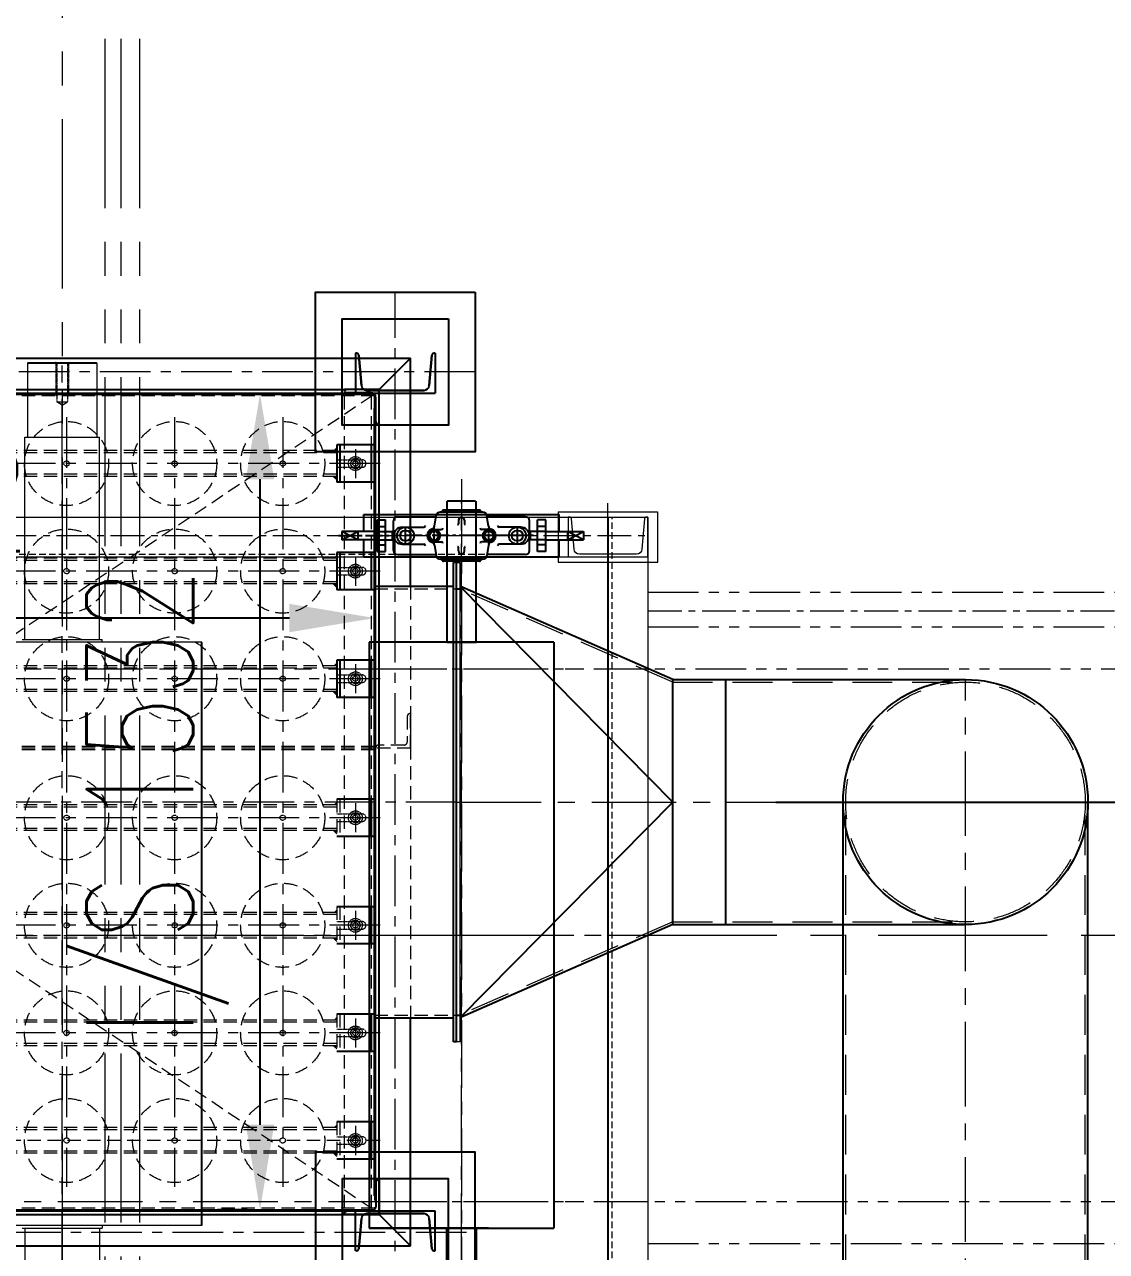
# Model space of a CAD drawing. Header units: millimetres. Extents: x -243837 to -5443, y 40 to 285140.
# Drawn here: x -141239 to -138191, y 18258 to 21713 of the extents above; entities that cross this region are included whole.
import ezdxf

# ---------------------------------------------------------------- set-up
doc = ezdxf.new("R2010")
doc.units = ezdxf.units.MM
for name, pattern in [('1', [2, 1.25, -0.25, 0.25, -0.25]), ('CENTER', [50.8, 31.75, -6.35, 6.35, -6.35]), ('CENTER2', [1.125, 0.75, -0.125, 0.125, -0.125]), ('HIDDEN', [0.375, 0.25, -0.125]), ('HIDDEN2', [0.1875, 0.125, -0.0625]), ('PHANTOM', [63.5, 31.75, -6.35, 6.35, -6.35, 6.35, -6.35])]:
    doc.linetypes.add(name, pattern=pattern)
for name, color, linetype, lineweight in [('2', 3, 'Continuous', 20), ('CEN', 1, 'CENTER', 9), ('HID', 2, 'HIDDEN', 5), ('HIDDEN', 2, 'HIDDEN', 0), ('OBJECT R', 3, 'Continuous', 25), ('PHANTAM', 21, 'PHANTOM', 0), ('R-CENTER', 1, 'CENTER2', 5), ('R-OBJECT', 2, 'Continuous', 20)]:
    doc.layers.add(name, color=color, linetype=linetype, lineweight=lineweight)
doc.layers.add('DWG', color=7, linetype='Continuous')
doc.layers.add('object', color=4, linetype='Continuous')
doc.styles.add('KA', font='romans.shx', dxfattribs={"width": 0.7})
doc.dimstyles.new('KAT', dxfattribs={"dimscale": 125, "dimtxt": 2.5, "dimasz": 2, "dimexe": 1, "dimexo": 0.06, "dimgap": 0.5, "dimtad": 1, "dimdec": 0, "dimzin": 0, "dimdsep": 46, "dimtxsty": 'KA', "dimcen": 1.5, "dimclrd": 1, "dimclre": 1, "dimclrt": 4, "dimadec": 0, "dimazin": 0, "dimtfac": 1, "dimtdec": 0, "dimtmove": 0, "dimatfit": 2, "dimfxl": 1.5, "dimtolj": 1, "dimtzin": 0, "dimarcsym": 0})

# ---------------------------------------------------------------- blocks, each defined once
blk = doc.blocks.new('*D1079')
at = {"color": 1, "lineweight": -2, "transparency": 16777216}
for p, q in [((9684.8, 9914.2), (10734.1, 9914.2)), ((10654.1, 9754.2), (10654.1, 7824.2)), ((8719.3, 7664.2), (10734.1, 7664.2))]:
    blk.add_line(p, q, dxfattribs=at)
at = {"color": 1, "transparency": 16777216}
for points in [[(10627.5, 9754.2), (10680.8, 9754.2), (10654.1, 9914.2)], [(10627.5, 7824.2), (10680.8, 7824.2), (10654.1, 7664.2)]]:
    blk.add_solid(points, dxfattribs=at)
at = {"layer": 'DEFPOINTS', "color": 0, "transparency": 16777216}
for p in [(9604.8, 9914.2, 26.7), (8639.3, 7664.2, 26.7), (10654.1, 7664.2)]:
    blk.add_point(p, dxfattribs=at)
at = {"color": 2, "transparency": 16777216, "insert": (10514.1, 9060.5), "char_height": 200, "attachment_point": 5, "rotation": 90, "style": 'KA'}
blk.add_mtext('\\A1;2250', dxfattribs=at)
blk = doc.blocks.new('*D1081')
at = {"color": 1, "lineweight": -2, "transparency": 16777216}
for p, q in [((8719.3, 7664.2), (10734.1, 7664.2)), ((10654.1, 5474.6), (10654.1, 7504.2)), ((9155.7, 5314.6), (10734.1, 5314.6))]:
    blk.add_line(p, q, dxfattribs=at)
at = {"color": 1, "transparency": 16777216}
for points in [[(10627.5, 7504.2), (10680.8, 7504.2), (10654.1, 7664.2)], [(10627.5, 5474.6), (10680.8, 5474.6), (10654.1, 5314.6)]]:
    blk.add_solid(points, dxfattribs=at)
at = {"layer": 'DEFPOINTS', "color": 0, "transparency": 16777216}
for p in [(8639.3, 7664.2, 26.7), (10654.1, 7664.2), (9075.7, 5314.6, 26.7)]:
    blk.add_point(p, dxfattribs=at)
at = {"color": 2, "transparency": 16777216, "insert": (10514.1, 6489.4), "char_height": 200, "attachment_point": 5, "rotation": 90, "style": 'KA'}
blk.add_mtext('\\A1;2350', dxfattribs=at)
blk = doc.blocks.new('65X6')
at = {"color": 7}
for p, q in [((0, 65), (2, 65)), ((0, 65), (0, 0)), ((6, 61), (6, 16)), ((0, 0), (65, 0)), ((16, 6), (61, 6)), ((65, 2), (65, 0))]:
    blk.add_line(p, q, dxfattribs=at)
for centre, radius, start, end in [((2, 61), 4, 0, 90), ((16, 16), 10, 180, 270), ((61, 2), 4, 0, 90)]:
    blk.add_arc(centre, radius, start, end, dxfattribs=at)
blk = doc.blocks.new('CR')
at = {"layer": 'HID', "linetype": 'HIDDEN2'}
blk.add_circle((0, 0), 5, dxfattribs=at)
blk = doc.blocks.new('A$C007C4DB9')
at = {"color": 3, "ltscale": 100}
for p, q in [((2872.7, 1732.1), (727.2, 1732.1)), ((779.7, 1734.6), (2846.7, 1734.6)), ((2901.7, 217.6), (2901.7, 1724.6)), ((753.7, 197.6), (2872.7, 197.6))]:
    blk.add_line(p, q, dxfattribs=at)
at = {"color": 8, "linetype": 'HIDDEN', "ltscale": 100}
for p, q in [((2899.2, 1729), (727.2, 1729)), ((1938.2, 1091.1), (2899.2, 1732.1)), ((2842.7, 203.3), (2842.7, 1732.1)), ((2893.2, 203.3), (2893.2, 1732.1)), ((2828.2, 1621.6), (395.3, 1621.6)), ((2828.2, 1625.8), (792.2, 1625.8)), ((2828.2, 1581.6), (395.3, 1581.6)), ((2828.2, 1577.5), (792.2, 1577.5)), ((2828.2, 1419.6), (395.3, 1419.6)), ((2828.2, 1423.8), (792.2, 1423.8)), ((2828.2, 1379.6), (395.3, 1379.6)), ((2828.2, 1375.5), (792.2, 1375.5)), ((2966.7, 1371.1), (2966.7, 561.1)), ((2828.2, 1221.8), (792.2, 1221.8)), ((2828.2, 1217.6), (395.3, 1217.6)), ((2828.2, 1177.6), (395.3, 1177.6)), ((2828.2, 1173.5), (792.2, 1173.5)), ((2966.7, 1132.1), (2965.7, 1132.1)), ((2966.7, 1067.1), (2966.7, 1132.1)), ((2966.7, 1132.1), (2966.7, 1067.1)), ((2960.7, 1127.1), (2960.7, 1079.1)), ((2899.2, 1070.3), (727.2, 1070.3)), ((2899.2, 1067.1), (727.2, 1067.1)), ((2899.2, 1067.1), (727.2, 1067.1)), ((2899.2, 1064), (727.2, 1064)), ((2901.7, 1068.1), (2901.7, 1067.1)), ((2966.7, 1067.1), (2901.7, 1067.1)), ((2954.7, 1073.1), (2906.7, 1073.1)), ((2828.2, 971.6), (2828.2, 901.6)), ((2834.2, 971.6), (2834.2, 901.6)), ((2828.2, 956.6), (395.3, 956.6)), ((2828.2, 960.8), (792.2, 960.8)), ((2828.2, 965.3), (2823.7, 960.8)), ((2828.2, 916.6), (395.3, 916.6)), ((2828.2, 912.5), (792.2, 912.5)), ((2828.2, 906.5), (2822.2, 912.5)), ((1938.2, 841.1), (2899.2, 200.1)), ((2828.2, 763.3), (2823.7, 758.8)), ((2828.2, 769.6), (2828.2, 699.6)), ((2834.2, 769.6), (2834.2, 699.6)), ((2828.2, 754.6), (395.3, 754.6)), ((2828.2, 758.8), (792.2, 758.8)), ((2828.2, 714.6), (395.3, 714.6)), ((2828.2, 710.5), (792.2, 710.5)), ((2828.2, 704.5), (2822.2, 710.5)), ((2828.2, 556.8), (792.2, 556.8)), ((2828.2, 561.3), (2823.7, 556.8)), ((2828.2, 567.6), (2828.2, 497.6)), ((2834.2, 567.6), (2834.2, 497.6)), ((2828.2, 552.6), (395.3, 552.6)), ((2828.2, 512.6), (395.3, 512.6)), ((2828.2, 508.5), (792.2, 508.5)), ((2828.2, 502.5), (2822.2, 508.5)), ((2828.2, 350.6), (395.3, 350.6)), ((2828.2, 354.8), (792.2, 354.8)), ((2828.2, 359.3), (2823.7, 354.8)), ((2828.2, 365.6), (2828.2, 295.6)), ((2834.2, 365.6), (2834.2, 295.6)), ((2909.7, 330.6), (395.3, 330.6)), ((2828.2, 310.6), (395.3, 310.6)), ((2828.2, 306.5), (792.2, 306.5)), ((2828.2, 300.5), (2822.2, 306.5)), ((2899.2, 203.3), (727.2, 203.3))]:
    blk.add_line(p, q, dxfattribs=at)
at = {"color": 3, "linetype": 'HIDDEN', "ltscale": 100}
for p, q in [((2872.7, 1732.1), (2899.2, 1732.1)), ((2899.2, 1705.6), (2899.2, 200.1)), ((2899.2, 1366.1), (3053.2, 1366.1)), ((2899.2, 566.1), (3053.2, 566.1)), ((2899.2, 200.1), (727.2, 200.1))]:
    blk.add_line(p, q, dxfattribs=at)
at = {"color": 8, "linetype": 'HIDDEN', "ltscale": 100}
for centre in [(2320.7, 1601.6), (2523.7, 1601.6), (2726.7, 1601.6), (2320.7, 1399.6), (2523.7, 1399.6), (2726.7, 1399.6), (2320.7, 1197.6), (2523.7, 1197.6), (2726.7, 1197.6), (2320.7, 936.6), (2523.7, 936.6), (2726.7, 936.6), (2320.7, 734.6), (2523.7, 734.6), (2726.7, 734.6), (2320.7, 532.6), (2523.7, 532.6), (2726.7, 532.6), (2320.7, 330.6), (2523.7, 330.6), (2726.7, 330.6)]:
    blk.add_circle(centre, 79, dxfattribs=at)
for centre, radius, start, end in [((2965.7, 1127.1), 5, 90, 180), ((2906.7, 1068.1), 5, 90, 180), ((2954.7, 1079.1), 6, 270, 0)]:
    blk.add_arc(centre, radius, start, end, dxfattribs=at)
for points in [[(2828.2, 965.3), (2828.2, 960.8), (2823.7, 960.8)], [(2828.2, 906.5), (2828.2, 912.5), (2822.2, 912.5)], [(2828.2, 763.3), (2828.2, 758.8), (2823.7, 758.8)], [(2828.2, 704.5), (2828.2, 710.5), (2822.2, 710.5)], [(2828.2, 561.3), (2828.2, 556.8), (2823.7, 556.8)], [(2828.2, 502.5), (2828.2, 508.5), (2822.2, 508.5)], [(2828.2, 359.3), (2828.2, 354.8), (2823.7, 354.8)], [(2828.2, 300.5), (2828.2, 306.5), (2822.2, 306.5)]]:
    blk.add_solid(points, dxfattribs=at)
at = {"layer": 'CEN', "color": 8, "ltscale": 3}
for p, q in [((2938.2, 8.6), (2938.2, 1923.6)), ((3088.2, 1773.6), (538.2, 1773.6)), ((2320.7, 1688.7), (2320.7, 243.6)), ((2523.7, 1688.7), (2523.7, 243.6)), ((2726.7, 1688.7), (2726.7, 243.6)), ((2909.7, 1601.6), (395.3, 1601.6)), ((2909.7, 1399.6), (395.3, 1399.6)), ((2909.7, 1197.6), (395.3, 1197.6)), ((2909.7, 936.6), (395.3, 936.6)), ((2909.7, 734.6), (395.3, 734.6)), ((2909.7, 532.6), (395.3, 532.6)), ((538.2, 158.6), (3088.2, 158.6))]:
    blk.add_line(p, q, dxfattribs=at)
at = {"layer": 'CEN', "linetype": 'CENTER2'}
for p, q in [((2863.2, 1628.9), (2863.2, 1574.3)), ((2863.2, 1426.9), (2863.2, 1372.3)), ((2863.2, 1224.9), (2863.2, 1170.3)), ((2863.2, 963.9), (2863.2, 909.3)), ((2863.2, 761.9), (2863.2, 707.3)), ((2863.2, 559.9), (2863.2, 505.3)), ((2863.2, 357.9), (2863.2, 303.3))]:
    blk.add_line(p, q, dxfattribs=at)
at = {"layer": 'CEN', "ltscale": 3}
blk.add_line((3053.2, 966.1), (663.2, 966.1), dxfattribs=at)
at = {"layer": 'DWG'}
for p, q in [((659.7, 1799.6), (2966.7, 1799.6)), ((2907.7, 1740.6), (2966.7, 1799.6)), ((2966.7, 1371.1), (2966.7, 1799.6)), ((753.7, 1732.1), (2872.7, 1732.1)), ((779.7, 1740.6), (2846.7, 1740.6)), ((2872.7, 1734.6), (2872.7, 1732.1)), ((2899.2, 226.6), (2899.2, 1705.6)), ((2901.7, 1705.6), (2899.2, 1705.6)), ((2907.7, 217.6), (2907.7, 1724.6)), ((2828.2, 1636.6), (2828.2, 1566.6)), ((2899.2, 1636.6), (2828.2, 1636.6)), ((2834.2, 1636.6), (2834.2, 1566.6)), ((2893.2, 1566.6), (2893.2, 1636.6)), ((2899.2, 1566.6), (2899.2, 1636.6)), ((2828.2, 1630.3), (2823.7, 1625.8)), ((2828.2, 1571.5), (2822.2, 1577.5)), ((2899.2, 1566.6), (2828.2, 1566.6)), ((2828.2, 1428.3), (2823.7, 1423.8)), ((2828.2, 1434.6), (2828.2, 1364.6)), ((2899.2, 1434.6), (2828.2, 1434.6)), ((2834.2, 1434.6), (2834.2, 1364.6)), ((2893.2, 1364.6), (2893.2, 1434.6)), ((2899.2, 1364.6), (2899.2, 1434.6)), ((3047.2, 516.1), (3047.2, 1416.1)), ((3053.2, 1416.1), (3047.2, 1416.1)), ((3053.2, 516.1), (3053.2, 1416.1)), ((2828.2, 1369.5), (2822.2, 1375.5)), ((2899.2, 1364.6), (2828.2, 1364.6)), ((2899.2, 1371.1), (3047.2, 1371.1)), ((2828.2, 1226.3), (2823.7, 1221.8)), ((2828.2, 1232.6), (2828.2, 1162.6)), ((2899.2, 1232.6), (2828.2, 1232.6)), ((2834.2, 1232.6), (2834.2, 1162.6)), ((2893.2, 1162.6), (2893.2, 1232.6)), ((2899.2, 1162.6), (2899.2, 1232.6)), ((2828.2, 1167.5), (2822.2, 1173.5)), ((2899.2, 1162.6), (2828.2, 1162.6)), ((2899.2, 971.6), (2828.2, 971.6)), ((2893.2, 901.6), (2893.2, 971.6)), ((2899.2, 901.6), (2899.2, 971.6)), ((2899.2, 901.6), (2828.2, 901.6)), ((2899.2, 769.6), (2828.2, 769.6)), ((2893.2, 699.6), (2893.2, 769.6)), ((2899.2, 699.6), (2899.2, 769.6)), ((2899.2, 699.6), (2828.2, 699.6)), ((2899.2, 567.6), (2828.2, 567.6)), ((2893.2, 497.6), (2893.2, 567.6)), ((2899.2, 497.6), (2899.2, 567.6)), ((2899.2, 561.1), (3047.2, 561.1)), ((2966.7, 132.6), (2966.7, 561.1)), ((3053.2, 516.1), (3047.2, 516.1)), ((2899.2, 497.6), (2828.2, 497.6)), ((2899.2, 365.6), (2828.2, 365.6)), ((2893.2, 295.6), (2893.2, 365.6)), ((2899.2, 295.6), (2899.2, 365.6)), ((2899.2, 295.6), (2828.2, 295.6)), ((2907.7, 191.6), (2907.7, 256.6)), ((2901.7, 226.6), (2899.2, 226.6)), ((753.7, 200.1), (2872.7, 200.1)), ((753.7, 191.6), (2872.7, 191.6)), ((2842.7, 191.6), (2907.7, 191.6)), ((2872.7, 197.6), (2872.7, 200.1)), ((2907.7, 191.6), (2966.7, 132.6)), ((659.7, 132.6), (2966.7, 132.6))]:
    blk.add_line(p, q, dxfattribs=at)
at = {"layer": 'DWG', "ltscale": 0.5}
for p, q in [((2865.5, 1808.6), (2863.2, 1808.6)), ((2863.2, 1808.6), (2863.2, 1733.6)), ((2869.5, 1805), (2874.4, 1748.2)), ((3002, 1748.2), (3006.9, 1805)), ((3010.9, 1808.6), (3013.2, 1808.6)), ((3013.2, 1808.6), (3013.2, 1733.6)), ((2863.2, 1733.6), (3013.2, 1733.6)), ((2884.4, 1739), (2992, 1739)), ((2863.2, 123.6), (2863.2, 198.6)), ((2863.2, 198.6), (3013.2, 198.6)), ((2884.4, 193.2), (2992, 193.2)), ((3013.2, 123.6), (3013.2, 198.6)), ((2869.5, 127.3), (2874.4, 184.1)), ((3002, 184.1), (3006.9, 127.3)), ((2865.5, 123.6), (2863.2, 123.6)), ((3010.9, 123.6), (3013.2, 123.6))]:
    blk.add_line(p, q, dxfattribs=at)
at = {"layer": 'DWG', "color": 8}
blk.add_line((2872.7, 200.1), (2899.2, 200.1), dxfattribs=at)
at = {"layer": 'DWG', "color": 8, "ltscale": 0.5}
for points in [[(3088.2, 1923.6), (3088.2, 1623.6), (2788.2, 1623.6), (2788.2, 1923.6)], [(3088.2, 8.6), (3088.2, 308.6), (2788.2, 308.6), (2788.2, 8.6)]]:
    blk.add_lwpolyline(points, close=True, dxfattribs=at)
at = {"layer": 'DWG', "ltscale": 0.5}
for points in [[(3038.2, 1873.6), (3038.2, 1673.6), (2838.2, 1673.6), (2838.2, 1873.6)], [(3038.2, 58.6), (3038.2, 258.6), (2838.2, 258.6), (2838.2, 58.6)]]:
    blk.add_lwpolyline(points, close=True, dxfattribs=at)
for centre, radius, start, end in [((2865.5, 1804.6), 4, 5, 90), ((3010.9, 1804.6), 4, 90, 175), ((2884.4, 1749), 10, 185, 270), ((2992, 1749), 10, 270, 355), ((2884.4, 183.2), 10, 90, 175), ((2992, 183.2), 10, 5, 90), ((2865.5, 127.6), 4, 270, 355), ((3010.9, 127.6), 4, 185, 270)]:
    blk.add_arc(centre, radius, start, end, dxfattribs=at)
at = {"layer": 'DWG'}
for points in [[(2828.2, 1630.3), (2828.2, 1625.8), (2823.7, 1625.8)], [(2828.2, 1571.5), (2828.2, 1577.5), (2822.2, 1577.5)], [(2828.2, 1428.3), (2828.2, 1423.8), (2823.7, 1423.8)], [(2828.2, 1369.5), (2828.2, 1375.5), (2822.2, 1375.5)], [(2828.2, 1226.3), (2828.2, 1221.8), (2823.7, 1221.8)], [(2828.2, 1167.5), (2828.2, 1173.5), (2822.2, 1173.5)]]:
    blk.add_solid(points, dxfattribs=at)
at = {"layer": 'HID'}
blk.add_line((2899.2, 1705.6), (2899.2, 1732.1), dxfattribs=at)
at = {"layer": 'HID', "linetype": 'HIDDEN2'}
for p, q in [((2828.2, 1608.6), (2876.2, 1608.6)), ((2828.2, 1594.6), (2876.2, 1594.6)), ((2828.2, 1406.6), (2876.2, 1406.6)), ((2828.2, 1392.6), (2876.2, 1392.6)), ((2828.2, 1204.6), (2876.2, 1204.6)), ((2828.2, 1190.6), (2876.2, 1190.6)), ((2828.2, 943.6), (2876.2, 943.6)), ((2828.2, 929.6), (2876.2, 929.6)), ((2828.2, 741.6), (2876.2, 741.6)), ((2828.2, 727.6), (2876.2, 727.6)), ((2828.2, 539.6), (2876.2, 539.6)), ((2828.2, 525.6), (2876.2, 525.6)), ((2828.2, 337.6), (2876.2, 337.6)), ((2828.2, 323.6), (2876.2, 323.6))]:
    blk.add_line(p, q, dxfattribs=at)
for points in [[(2853.2, 1601.6), (2858.2, 1593), (2868.2, 1593), (2873.2, 1601.6), (2868.2, 1610.3), (2858.2, 1610.3)], [(2853.2, 1399.6), (2858.2, 1391), (2868.2, 1391), (2873.2, 1399.6), (2868.2, 1408.3), (2858.2, 1408.3)], [(2853.2, 1197.6), (2858.2, 1189), (2868.2, 1189), (2873.2, 1197.6), (2868.2, 1206.3), (2858.2, 1206.3)], [(2853.2, 936.6), (2858.2, 928), (2868.2, 928), (2873.2, 936.6), (2868.2, 945.3), (2858.2, 945.3)], [(2853.2, 734.6), (2858.2, 726), (2868.2, 726), (2873.2, 734.6), (2868.2, 743.3), (2858.2, 743.3)], [(2853.2, 532.6), (2858.2, 524), (2868.2, 524), (2873.2, 532.6), (2868.2, 541.3), (2858.2, 541.3)], [(2853.2, 330.6), (2858.2, 322), (2868.2, 322), (2873.2, 330.6), (2868.2, 339.3), (2858.2, 339.3)]]:
    blk.add_lwpolyline(points, close=True, dxfattribs=at)
for centre, radius in [((2863.2, 1601.6), 13), ((2863.2, 1601.6), 8.66), ((2863.2, 1601.6), 5), ((2863.2, 1399.6), 13), ((2863.2, 1399.6), 8.66), ((2863.2, 1399.6), 5), ((2863.2, 1197.6), 13), ((2863.2, 1197.6), 8.66), ((2863.2, 1197.6), 5), ((2863.2, 936.6), 13), ((2863.2, 936.6), 8.66), ((2863.2, 936.6), 5), ((2863.2, 734.6), 13), ((2863.2, 734.6), 8.66), ((2863.2, 734.6), 5), ((2863.2, 532.6), 13), ((2863.2, 532.6), 8.66), ((2863.2, 532.6), 5), ((2863.2, 330.6), 13), ((2863.2, 330.6), 8.66), ((2863.2, 330.6), 5)]:
    blk.add_circle(centre, radius, dxfattribs=at)
for centre in [(2876.2, 1601.6), (2876.2, 1399.6), (2876.2, 1197.6), (2876.2, 936.6), (2876.2, 734.6), (2876.2, 532.6), (2876.2, 330.6)]:
    blk.add_arc(centre, 7, 270, 90, dxfattribs=at)
at = {"layer": 'object', "color": 8, "linetype": 'Continuous'}
for p, q in [((2874.4, 1748.2), (2869.5, 1805)), ((3006.9, 1805), (3002, 1748.2)), ((3013.2, 1808.6), (3010.9, 1808.6)), ((2992, 1739), (2884.4, 1739)), ((2992, 193.2), (2884.4, 193.2)), ((2874.4, 184.1), (2869.5, 127.3)), ((3006.9, 127.3), (3002, 184.1)), ((3013.2, 123.6), (3010.9, 123.6))]:
    blk.add_line(p, q, dxfattribs=at)
at = {"color": 8, "linetype": 'HIDDEN', "ltscale": 100}
for p in [(2320.7, 936.6), (2523.7, 936.6), (2726.7, 936.6), (2726.7, 936.6), (2320.7, 734.6), (2523.7, 734.6), (2726.7, 734.6), (2726.7, 734.6), (2320.7, 532.6), (2523.7, 532.6), (2726.7, 532.6), (2726.7, 532.6), (2320.7, 330.6), (2523.7, 330.6), (2726.7, 330.6), (2726.7, 330.6)]:
    blk.add_blockref('CR', p, dxfattribs=at)
at = {"layer": 'DWG', "rotation": 180}
blk.add_blockref('65X6', (2907.7, 1740.6), dxfattribs=at)
blk.add_blockref('65X6', (2907.7, 1740.6), dxfattribs=at)
at = {"layer": 'DWG'}
for p in [(2320.7, 1601.6), (2523.7, 1601.6), (2726.7, 1601.6), (2726.7, 1601.6), (2320.7, 1399.6), (2523.7, 1399.6), (2726.7, 1399.6), (2726.7, 1399.6), (2320.7, 1197.6), (2523.7, 1197.6), (2726.7, 1197.6), (2726.7, 1197.6)]:
    blk.add_blockref('CR', p, dxfattribs=at)
at = {"layer": 'DWG', "xscale": -1}
blk.add_blockref('65X6', (2907.7, 191.6), dxfattribs=at)
blk = doc.blocks.new('*D1062')
at = {"color": 1, "lineweight": -2, "transparency": 16777216}
for p, q in [((5793.7, 8132.7), (5793.7, 7929.6)), ((7965.7, 8132.7), (7965.7, 7929.6)), ((7805.7, 8009.6), (5953.7, 8009.6))]:
    blk.add_line(p, q, dxfattribs=at)
at = {"color": 1, "transparency": 16777216}
for points in [[(5953.7, 8036.3), (5953.7, 7982.9), (5793.7, 8009.6)], [(7805.7, 8036.3), (7805.7, 7982.9), (7965.7, 8009.6)]]:
    blk.add_solid(points, dxfattribs=at)
at = {"layer": 'DEFPOINTS', "color": 0, "transparency": 16777216}
for p in [(5793.7, 8212.7, 47.4), (7965.7, 8212.7, 47.4), (5793.7, 8009.6)]:
    blk.add_point(p, dxfattribs=at)
at = {"color": 4, "transparency": 16777216, "insert": (6879.7, 8202), "char_height": 200, "attachment_point": 5, "style": 'KA'}
blk.add_mtext('\\A1;I/S 2172', dxfattribs=at)
blk = doc.blocks.new('*D1063')
at = {"color": 1, "lineweight": -2, "transparency": 16777216}
for p, q in [((7726.7, 8430.2), (7670.5, 8430.2)), ((7750.5, 8270.2), (7750.5, 7058.2)), ((7726.7, 6898.2), (7670.5, 6898.2))]:
    blk.add_line(p, q, dxfattribs=at)
at = {"color": 1, "transparency": 16777216}
for points in [[(7723.9, 8270.2), (7777.2, 8270.2), (7750.5, 8430.2)], [(7723.9, 7058.2), (7777.2, 7058.2), (7750.5, 6898.2)]]:
    blk.add_solid(points, dxfattribs=at)
at = {"layer": 'DEFPOINTS', "color": 0, "transparency": 16777216}
for p in [(7806.7, 8430.2, 47.4), (7750.5, 6898.2), (7806.7, 6898.2, 47.4)]:
    blk.add_point(p, dxfattribs=at)
at = {"color": 4, "transparency": 16777216, "insert": (7558.2, 7664.2), "char_height": 200, "attachment_point": 5, "rotation": 90, "style": 'KA'}
blk.add_mtext('\\A1;I/S 1532', dxfattribs=at)
blk = doc.blocks.new('A$C195F5856')
at = {"color": 8}
for p, q in [((1771.8, 1728.8, 34), (1703.6, 1728.8, 34)), ((1610.2, 1652.9, 34), (1610.2, 1708.5, 34)), ((1617.9, 1716.2, 34), (1689.8, 1716.2, 34)), ((1686.8, 1698.7, 34), (1690.1, 1718.1, 34)), ((1777.7, 1724.6, 34), (1697.7, 1724.6, 34)), ((1702.2, 1727.4, 34), (1702.2, 1727.3, 34)), ((1732, 1709.5, 34), (1732, 1703, 34)), ((1743.3, 1709.5, 34), (1743.3, 1703, 34)), ((1773.2, 1727.4, 34), (1773.2, 1727.3, 34)), ((1788.6, 1698.7, 34), (1785.3, 1718.1, 34)), ((1857.5, 1716.2, 34), (1785.6, 1716.2, 34)), ((1865.2, 1652.9, 34), (1865.2, 1708.5, 34)), ((1626.1, 1696.6, 34), (1666.7, 1696.6, 34)), ((1631.1, 1690, 34), (1634.2, 1690, 34)), ((1686.2, 1692.1, 34), (1699.7, 1692.1, 34)), ((1789.2, 1692.1, 34), (1775.7, 1692.1, 34)), ((1849.3, 1696.6, 34), (1808.7, 1696.6, 34)), ((1844.2, 1690, 34), (1841.1, 1690, 34)), ((1626.1, 1664.8, 34), (1666.7, 1664.8, 34)), ((1631.1, 1671.4, 34), (1634.2, 1671.4, 34)), ((1686.2, 1669.3, 34), (1699.7, 1669.3, 34)), ((1686.8, 1662.7, 34), (1690.1, 1643.3, 34)), ((1789.2, 1669.3, 34), (1775.7, 1669.3, 34)), ((1788.6, 1662.7, 34), (1785.3, 1643.3, 34)), ((1849.3, 1664.8, 34), (1808.7, 1664.8, 34)), ((1844.2, 1671.4, 34), (1841.1, 1671.4, 34)), ((1617.9, 1645.2, 34), (1689.8, 1645.2, 34)), ((1777.7, 1636.8, 34), (1697.7, 1636.8, 34)), ((1732, 1651.9, 34), (1732, 1658.4, 34)), ((1743.3, 1651.9, 34), (1743.3, 1658.4, 34)), ((1857.5, 1645.2, 34), (1785.6, 1645.2, 34)), ((1702.2, 1634, 34), (1702.2, 1634.1, 34)), ((1771.8, 1632.6, 34), (1703.6, 1632.6, 34)), ((1773.2, 1634, 34), (1773.2, 1634.1, 34)), ((1911.2, 1480.7, 452.2), (1564.2, 1480.7, 452.2)), ((1788.6, 380.7, 452.2), (1564.2, 380.7, 452.2))]:
    blk.add_line(p, q, dxfattribs=at)
at = {"color": 8, "linetype": '1'}
for p, q in [((1632.7, 1665.9, 34), (1632.7, 1695.5, 34)), ((1686.2, 1665.8, 34), (1686.2, 1696, 34)), ((1789.2, 1665.8, 34), (1789.2, 1696, 34)), ((1842.7, 1665.9, 34), (1842.7, 1695.5, 34))]:
    blk.add_line(p, q, dxfattribs=at)
at = {"color": 8, "elevation": 34}
for points in [[(1765.2, 1480.7), (1765.2, 1744.2), (1763.7, 1745.7), (1711.7, 1745.7), (1710.2, 1744.2), (1710.2, 1480.7)], [(1676.7, 1680.7), (1681.4, 1672.5), (1690.9, 1672.5), (1695.7, 1680.7), (1690.9, 1688.9), (1681.4, 1688.9)], [(1798.7, 1680.7), (1794, 1672.5), (1784.4, 1672.5), (1779.7, 1680.7), (1784.4, 1688.9), (1794, 1688.9)], [(1765.2, 380.7), (1765.2, 117.2), (1763.7, 115.7), (1711.7, 115.7), (1710.2, 117.2), (1710.2, 380.7)]]:
    blk.add_lwpolyline(points, close=True, dxfattribs=at)
at = {"color": 8}
for centre, radius in [((1686.2, 1680.7, 34), 11.4), ((1686.2, 1680.7, 34), 8.24), ((1789.2, 1680.7, 34), 11.4), ((1789.2, 1680.7, 34), 8.24)]:
    blk.add_circle(centre, radius, dxfattribs=at)
for centre, radius, start, end in [((1703.6, 1727.4, 34), 1.38, 90, 180), ((1771.8, 1727.4, 34), 1.38, 0, 90), ((1617.9, 1708.5, 34), 7.73, 90, 180), ((1697.7, 1716.8, 34), 7.73, 90, 170.2624), ((1699.4, 1727.3, 34), 2.76, 270, 0), ((1737.7, 1709.5, 34), 5.65, 0, 180), ((1775.9, 1727.3, 34), 2.76, 180, 270), ((1777.7, 1716.8, 34), 7.73, 9.7376, 90), ((1857.5, 1708.5, 34), 7.73, 0, 90), ((1626.1, 1680.7, 34), 15.9, 90, 270), ((1631.1, 1680.7, 34), 9.27, 90, 270), ((1634.2, 1680.7, 34), 9.27, 270, 90), ((1666.7, 1699.7, 34), 3.09, 270, 0), ((1686.2, 1680.7, 34), 12.8, 110.0105, 249.9895), ((1679.1, 1700, 34), 7.73, 290.0105, 350.2624), ((1699.7, 1695.2, 34), 3.09, 270, 0), ((1730.5, 1703, 34), 1.55, 270, 0), ((1744.9, 1703, 34), 1.55, 180, 270), ((1775.7, 1695.2, 34), 3.09, 180, 270), ((1796.2, 1700, 34), 7.73, 189.7376, 249.9895), ((1789.2, 1680.7, 34), 12.8, 290.0105, 69.9895), ((1808.7, 1699.7, 34), 3.09, 180, 270), ((1841.1, 1680.7, 34), 9.27, 90, 270), ((1844.2, 1680.7, 34), 9.27, 270, 90), ((1849.3, 1680.7, 34), 15.9, 270, 90), ((1666.7, 1661.7, 34), 3.09, 0, 90), ((1679.1, 1661.4, 34), 7.73, 9.7376, 69.9895), ((1699.7, 1666.2, 34), 3.09, 0, 90), ((1730.5, 1658.4, 34), 1.55, 0, 90), ((1744.9, 1658.4, 34), 1.55, 90, 180), ((1775.7, 1666.2, 34), 3.09, 90, 180), ((1796.2, 1661.4, 34), 7.73, 110.0105, 170.2624), ((1808.7, 1661.7, 34), 3.09, 90, 180), ((1617.9, 1652.9, 34), 7.73, 180, 270), ((1697.7, 1644.6, 34), 7.73, 189.7376, 270), ((1699.4, 1634.1, 34), 2.76, 0, 90), ((1737.7, 1651.9, 34), 5.65, 180, 0), ((1775.9, 1634.1, 34), 2.76, 90, 180), ((1777.7, 1644.6, 34), 7.73, 270, 350.2624), ((1857.5, 1652.9, 34), 7.73, 270, 0), ((1703.6, 1634, 34), 1.38, 180, 270), ((1771.8, 1634, 34), 1.38, 270, 0)]:
    blk.add_arc(centre, radius, start, end, dxfattribs=at)
at = {"layer": '2', "color": 8}
for p, q in [((923.7, 2005.7, 233.1), (922.7, 2004.7, 233.1)), ((922.7, 2004.7, 233.1), (922.7, 1865.7, 233.1)), ((922.7, 2004.7, 233.1), (1052.7, 2004.7, 233.1)), ((923.7, 2005.7, 233.1), (1051.7, 2005.7, 233.1)), ((1052.7, 2004.7, 233.1), (1051.7, 2005.7, 233.1)), ((1052.7, 2004.7, 233.1), (1052.7, 1865.7, 233.1)), ((975.7, 1945.7, 233.1), (999.7, 1945.7, 233.1)), ((975.7, 1945.7, 233.1), (977.6, 1942.2, 233.1)), ((999.7, 1945.7, 233.1), (997.8, 1942.2, 233.1)), ((977.6, 1931.7, 233.1), (997.8, 1931.7, 233.1)), ((987.7, 1925.9, 233.1), (977.6, 1931.7, 233.1)), ((987.7, 1925.9, 233.1), (997.8, 1931.7, 233.1)), ((917.7, 1485.7, 233.1), (917.7, 1865.7, 233.1)), ((917.7, 1865.7, 233.1), (1057.7, 1865.7, 233.1)), ((1057.7, 1485.7, 233.1), (1057.7, 1865.7, 233.1)), ((62.7, 1715.7, 9.6), (1334.7, 1715.7, 9.6)), ((1334.7, 1715.7, 9.6), (2087.9, 1715.7, 9.6)), ((1919.1, 1725.7, 445.9), (2106.2, 1725.7, 445.9)), ((1919.1, 1725.7, 555.5), (1919.1, 1630.7, 555.5)), ((2087.9, 1715.7, 9.6), (2087.9, 145.7, 233.1)), ((2106.2, 1725.7, 555.5), (2106.2, 1630.7, 555.5)), ((62.7, 1640.7, 119.2), (2012.9, 1640.7, 119.2)), ((1866.4, 1640.7, 228.7), (1937.9, 1640.7, 228.7)), ((1919.1, 1630.7, 445.9), (2106.4, 1630.7, 445.9)), ((1249.7, 1480.7, 233.1), (725.7, 1480.7, 233.1)), ((912.7, 1485.7, 233.1), (1062.7, 1485.7, 233.1)), ((1062.7, 1480.7, 233.1), (1062.7, 1485.7, 233.1)), ((1249.7, 385.7, 233.1), (725.7, 385.7, 233.1)), ((912.7, 380.7, 233.1), (1062.7, 380.7, 233.1)), ((917.7, 380.7, 9.6), (917.7, 46.7, 9.6)), ((1057.7, 380.7, 9.6), (1057.7, 46.7, 9.6)), ((1062.7, 385.7, 233.1), (1062.7, 380.7, 233.1))]:
    blk.add_line(p, q, dxfattribs=at)
at = {"layer": '2', "color": 8, "linetype": 'HIDDEN', "ltscale": 0.5}
for p, q in [((977.6, 2004.3, 233.1), (975.1, 2005.7, 233.1)), ((975.7, 2005.4, 233.1), (975.7, 1945.7, 233.1)), ((977.6, 2004.3, 233.1), (977.6, 1931.7, 233.1)), ((997.8, 2004.3, 233.1), (977.6, 2004.3, 233.1)), ((997.8, 2004.3, 233.1), (1000.3, 2005.7, 233.1)), ((997.8, 2004.3, 233.1), (997.8, 1931.7, 233.1)), ((999.7, 2005.4, 233.1), (999.7, 1945.7, 233.1))]:
    blk.add_line(p, q, dxfattribs=at)
at = {"layer": '2', "color": 8, "elevation": 222.4}
blk.add_lwpolyline([(2085.6, 1715.7, 0.388879), (2081.6, 1712), (2076.7, 1655.2, -0.388879), (2066.7, 1646.1), (1959.1, 1646.1, -0.388879), (1949.1, 1655.2), (1944.1, 1712, 0.388879), (1940.2, 1715.7), (1937.9, 1715.7), (1937.9, 1640.7), (2087.9, 1640.7), (2087.9, 1715.7)], format="xyb", close=True, dxfattribs=at)
at = {"layer": 'CEN', "color": 8, "ltscale": 5}
for p, q in [((987.7, 0, 9.6), (987.7, 2029.9, 233.1)), ((725.7, 1430.7, 17.6), (2087.9, 1430.7, 161.9)), ((0, 930.7, 233.1), (2199.8, 930.7, 233.1)), ((725.7, 430.7, 168.4), (2087.9, 430.7, 237.6))]:
    blk.add_line(p, q, dxfattribs=at)
at = {"layer": 'CEN', "color": 8, "ltscale": 4}
for p, q in [((1737.7, 1786.8, 34), (1737.7, 68.6, 257.5)), ((1737.7, 115.7, 257.5), (1737.7, 1745.7, 34)), ((2012.7, 1630.7, 73.3), (2012.7, 1741.7, 73.3))]:
    blk.add_line(p, q, dxfattribs=at)
at = {"layer": 'CEN', "color": 8, "ltscale": 2}
blk.add_line((62.7, 1680.7, 233.1), (2090.5, 1680.7, 233.1), dxfattribs=at)
at = {"layer": 'DWG', "color": 8}
for p, q in [((1554.2, 1720.7, 34), (1921.2, 1720.7, 34)), ((1554.2, 1688.7, 34), (1554.2, 1720.7, 34)), ((1579.2, 1650.7, 34), (1579.2, 1710.7, 34)), ((1579.2, 1710.7, 34), (1595.2, 1710.7, 34)), ((1595.2, 1650.7, 34), (1595.2, 1710.7, 34)), ((1880.2, 1650.7, 34), (1880.2, 1710.7, 34)), ((1896.2, 1710.7, 34), (1880.2, 1710.7, 34)), ((1896.2, 1650.7, 34), (1896.2, 1710.7, 34)), ((1921.2, 1688.7, 34), (1921.2, 1720.7, 34)), ((1579.2, 1688.7, 34), (1512.9, 1688.7, 34)), ((1512.9, 1688.7, 34), (1512.9, 1672.7, 34)), ((1512.9, 1672.7, 34), (1542.9, 1688.7, 34)), ((1542.9, 1672.7, 34), (1512.9, 1688.7, 34)), ((1542.9, 1688.7, 34), (1542.9, 1672.7, 34)), ((1579.2, 1698.2, 34), (1595.2, 1698.2, 34)), ((1595.2, 1688.7, 34), (1608.2, 1688.7, 34)), ((1610.2, 1686.7, 34), (1608.2, 1688.7, 34)), ((1608.2, 1672.7, 34), (1608.2, 1688.7, 34)), ((1610.2, 1686.7, 34), (1610.2, 1674.7, 34)), ((1865.2, 1686.7, 34), (1867.2, 1688.7, 34)), ((1865.2, 1686.7, 34), (1865.2, 1674.7, 34)), ((1880.2, 1688.7, 34), (1867.2, 1688.7, 34)), ((1867.2, 1672.7, 34), (1867.2, 1688.7, 34)), ((1896.2, 1698.2, 34), (1880.2, 1698.2, 34)), ((1896.2, 1688.7, 34), (1966.9, 1688.7, 34)), ((1936.9, 1688.7, 34), (1936.9, 1672.7, 34)), ((1936.9, 1672.7, 34), (1966.9, 1688.7, 34)), ((1966.9, 1672.7, 34), (1936.9, 1688.7, 34)), ((1966.9, 1688.7, 34), (1966.9, 1672.7, 34)), ((1579.2, 1672.7, 34), (1512.9, 1672.7, 34)), ((1554.2, 1640.7, 34), (1554.2, 1672.7, 34)), ((1579.2, 1663.2, 34), (1595.2, 1663.2, 34)), ((1595.2, 1672.7, 34), (1608.2, 1672.7, 34)), ((1608.2, 1672.7, 34), (1610.2, 1674.7, 34)), ((1867.2, 1672.7, 34), (1865.2, 1674.7, 34)), ((1880.2, 1672.7, 34), (1867.2, 1672.7, 34)), ((1896.2, 1663.2, 34), (1880.2, 1663.2, 34)), ((1896.2, 1672.7, 34), (1966.9, 1672.7, 34)), ((1921.2, 1640.7, 34), (1921.2, 1672.7, 34)), ((1554.2, 1640.7, 34), (1921.2, 1640.7, 34)), ((1579.2, 1650.7, 34), (1595.2, 1650.7, 34)), ((1896.2, 1650.7, 34), (1880.2, 1650.7, 34))]:
    blk.add_line(p, q, dxfattribs=at)
at = {"layer": 'DWG', "color": 8, "linetype": 'CENTER'}
for p, q in [((1579.2, 1688.7, 34), (1595.2, 1688.7, 34)), ((1632.7, 1664.2, 34), (1632.7, 1697.2, 34)), ((1842.7, 1664.2, 34), (1842.7, 1697.2, 34)), ((1896.2, 1688.7, 34), (1880.2, 1688.7, 34)), ((1506.7, 1680.7, 34), (1613.5, 1680.7, 34)), ((1579.2, 1672.7, 34), (1595.2, 1672.7, 34)), ((1866.8, 1680.7, 34), (1606, 1680.7, 34)), ((1873.2, 1680.7, 228.7), (1762, 1680.7, 228.7)), ((1896.2, 1672.7, 34), (1880.2, 1672.7, 34))]:
    blk.add_line(p, q, dxfattribs=at)
at = {"layer": 'DWG', "color": 8}
for centre in [(1632.7, 1680.7, 34), (1842.7, 1680.7, 34)]:
    blk.add_circle(centre, 16, dxfattribs=at)
at = {"layer": 'HIDDEN', "color": 8, "ltscale": 50}
for p, q in [((2020.9, 230.7, 233.1), (2020.9, 1715.7, 233.1)), ((62.9, 1646.1, 233.1), (1862.9, 1646.1, 233.1))]:
    blk.add_line(p, q, dxfattribs=at)
at = {"layer": 'OBJECT R', "color": 8}
for p, q in [((2012.7, 1715.7, 73.3), (2012.7, 236, 73.3)), ((1249.7, 385.7, 228.7), (1249.7, 1480.7, 233.1)), ((1564.2, 1480.7, 34), (1564.2, 380.7, 34)), ((1911.2, 1480.7, 34), (1911.2, 380.7, 34)), ((1564.2, 380.7, 138.4), (1911.2, 380.7, 34))]:
    blk.add_line(p, q, dxfattribs=at)
blk = doc.blocks.new('A$C4B0E0C6E')
at = {"layer": 'PHANTAM', "color": 8, "ltscale": 10}
for p, q in [((2305, 517.3, 176.2), (2305, 7623, 182.5)), ((2385, 1303.1, 176.4), (2385, 7623, 181.1)), ((2415, 1303.1, 176.4), (2415, 7623, 181.1)), ((2450, 1303.1, 176.4), (2450, 7623, 181.1))]:
    blk.add_line(p, q, dxfattribs=at)
blk = doc.blocks.new('A$C5135598A')
at = {"layer": 'R-CENTER', "color": 8, "linetype": 'CENTER', "ltscale": 2}
blk.add_line((3781.8, 3086.8, -40.5), (7191.9, 3086.9, -40.5), dxfattribs=at)
at = {"layer": 'R-CENTER', "linetype": 'CENTER', "ltscale": 10}
blk.add_line((2182.3, 2478, -3.5), (7113.3, 2477.9, -11.2), dxfattribs=at)
at = {"layer": 'R-OBJECT', "color": 8, "linetype": 'PHANTOM', "ltscale": 3}
for p, q in [((3781.8, 3121.8), (7206.3, 3121.9)), ((3781.8, 3056.8), (7179.1, 3056.9)), ((3299.5, 2978), (7145.1, 2978)), ((3299.5, 1978), (7214.9, 1977.9)), ((3781.8, 1899.1), (7194.6, 1899.1))]:
    blk.add_line(p, q, dxfattribs=at)
at = {"color": 8, "ltscale": 10}
blk.add_blockref('A$C4B0E0C6E', (377.3, 0, 0), dxfattribs=at)
at = {"ltscale": 10}
blk.add_blockref('A$C195F5856', (1693.9, 1547.3), dxfattribs=at)
blk = doc.blocks.new('RL 44.734 NEW')
at = {"ltscale": 10}
for p, q in [((8119.7, 8064.2, 47.4), (8125.7, 8064.2, 47.4)), ((8525.7, 7894.2, 47.4), (8125.7, 8069.2, 47.4)), ((8125.7, 8069.2, 47.4), (8525.7, 7664.2, 47.4)), ((8525.7, 7434.2, 47.4), (8525.7, 7894.2, 47.4)), ((8525.7, 7894.2, 47.4), (9075.7, 7894.2, 47.4)), ((8625.7, 7434.2, 47.4), (8625.7, 7894.2, 47.4)), ((8525.7, 7664.2, 47.4), (8125.7, 7259.2, 47.4)), ((8845.7, 5989.6, 47.4), (8845.7, 7664.2, 47.4)), ((9305.7, 5989.6, 47.4), (9305.7, 7664.2, 47.4)), ((8525.7, 7434.2, 47.4), (8125.7, 7259.2, 47.4)), ((8525.7, 7434.2, 47.4), (9075.7, 7434.2, 47.4)), ((8119.7, 7264.2, 47.4), (8125.7, 7264.2, 47.4))]:
    blk.add_line(p, q, dxfattribs=at)
blk.add_circle((9075.7, 7664.2, 47.4), 230, dxfattribs=at)
at = {"layer": 'R-OBJECT', "color": 3, "linetype": 'HIDDEN', "ltscale": 300}
for p, q in [((8525.7, 7889.2, 47.4), (8125.7, 8064.2, 47.4)), ((8525.7, 7889.2, 47.4), (9075.7, 7889.2, 47.4)), ((8850.7, 5989.6, 47.4), (8850.7, 7664.2, 47.4)), ((9300.7, 5989.6, 47.4), (9300.7, 7664.2, 47.4)), ((8525.7, 7439.2, 47.4), (8125.7, 7264.2, 47.4)), ((8525.7, 7439.2, 47.4), (9075.7, 7439.2, 47.4))]:
    blk.add_line(p, q, dxfattribs=at)
at = {"layer": 'R-OBJECT', "color": 1, "linetype": 'CENTER', "ltscale": 5}
for p, q in [((9075.7, 5314.6, 47.4), (9075.7, 7894.2, 47.4)), ((8119.7, 7664.2, 47.4), (9305.7, 7664.2, 47.4))]:
    blk.add_line(p, q, dxfattribs=at)
at = {"layer": 'R-OBJECT', "color": 7, "ltscale": 10, "elevation": 47.4}
blk.add_lwpolyline([(8119.7, 8114.2), (8125.7, 8114.2), (8125.7, 7214.2), (8119.7, 7214.2)], close=True, dxfattribs=at)
at = {"layer": 'R-OBJECT', "color": 3, "linetype": 'HIDDEN', "ltscale": 300}
blk.add_circle((9075.7, 7664.2, 47.4), 225, dxfattribs=at)
at = {"color": 8, "ltscale": 10}
blk.add_blockref('A$C5135598A', (4697.4, 4936.3, 50.9), dxfattribs=at)
at = {"layer": 'R-OBJECT', "ltscale": 10}
blk.add_blockref('A$C007C4DB9', (5066.5, 6698.1, 47.4), dxfattribs=at)
for p1, picture, middle in [((9604.8, 9914.2, 47.4), '*D1079', (10654.1, 9060.5, 20.7)), ((9075.7, 5314.6, 47.4), '*D1081', (10654.1, 6489.4, 20.7))]:
    dim = blk.add_linear_dim(base=(10654.1, 7664.2, 20.7), p1=p1, p2=(8639.3, 7664.2, 47.4), angle=90, dimstyle='KAT', override={"dimscale": 80, "dimexo": 1, "dimclrt": 2, "dimfxl": 0.18, "dimarcsym": 1})
    dim.commit()
    dim.dimension.update_dxf_attribs({"geometry": picture, "text_midpoint": middle, "dimtype": 160})
dim = blk.add_linear_dim(base=(5793.7, 8009.6), p1=(7965.7, 8212.7, 47.4), p2=(5793.7, 8212.7, 47.4), text='I/S <>', dimstyle='KAT', override={"dimscale": 80, "dimexo": 1, "dimfxl": 0.18, "dimarcsym": 1})
dim.commit()
dim.dimension.update_dxf_attribs({"geometry": '*D1062', "text_midpoint": (6879.7, 8009.6), "dimtype": 160})
dim = blk.add_linear_dim(base=(7750.5, 6898.2), p1=(7806.7, 8430.2, 47.4), p2=(7806.7, 6898.2, 47.4), angle=90, text='I/S <>', dimstyle='KAT', override={"dimscale": 80, "dimexo": 1, "dimfxl": 0.18, "dimarcsym": 1})
dim.commit()
dim.dimension.update_dxf_attribs({"geometry": '*D1063', "text_midpoint": (7558.2, 7664.2)})

msp = doc.modelspace()

# ---------------------------------------------------------------- block references
at = {"color": 8, "ltscale": 10, "xscale": 1.5, "yscale": 1.5, "zscale": 1.5}
msp.add_blockref('RL 44.734 NEW', (-152201.53, 8027.4, -23.71), dxfattribs=at)

doc.saveas('drawing.dxf')
